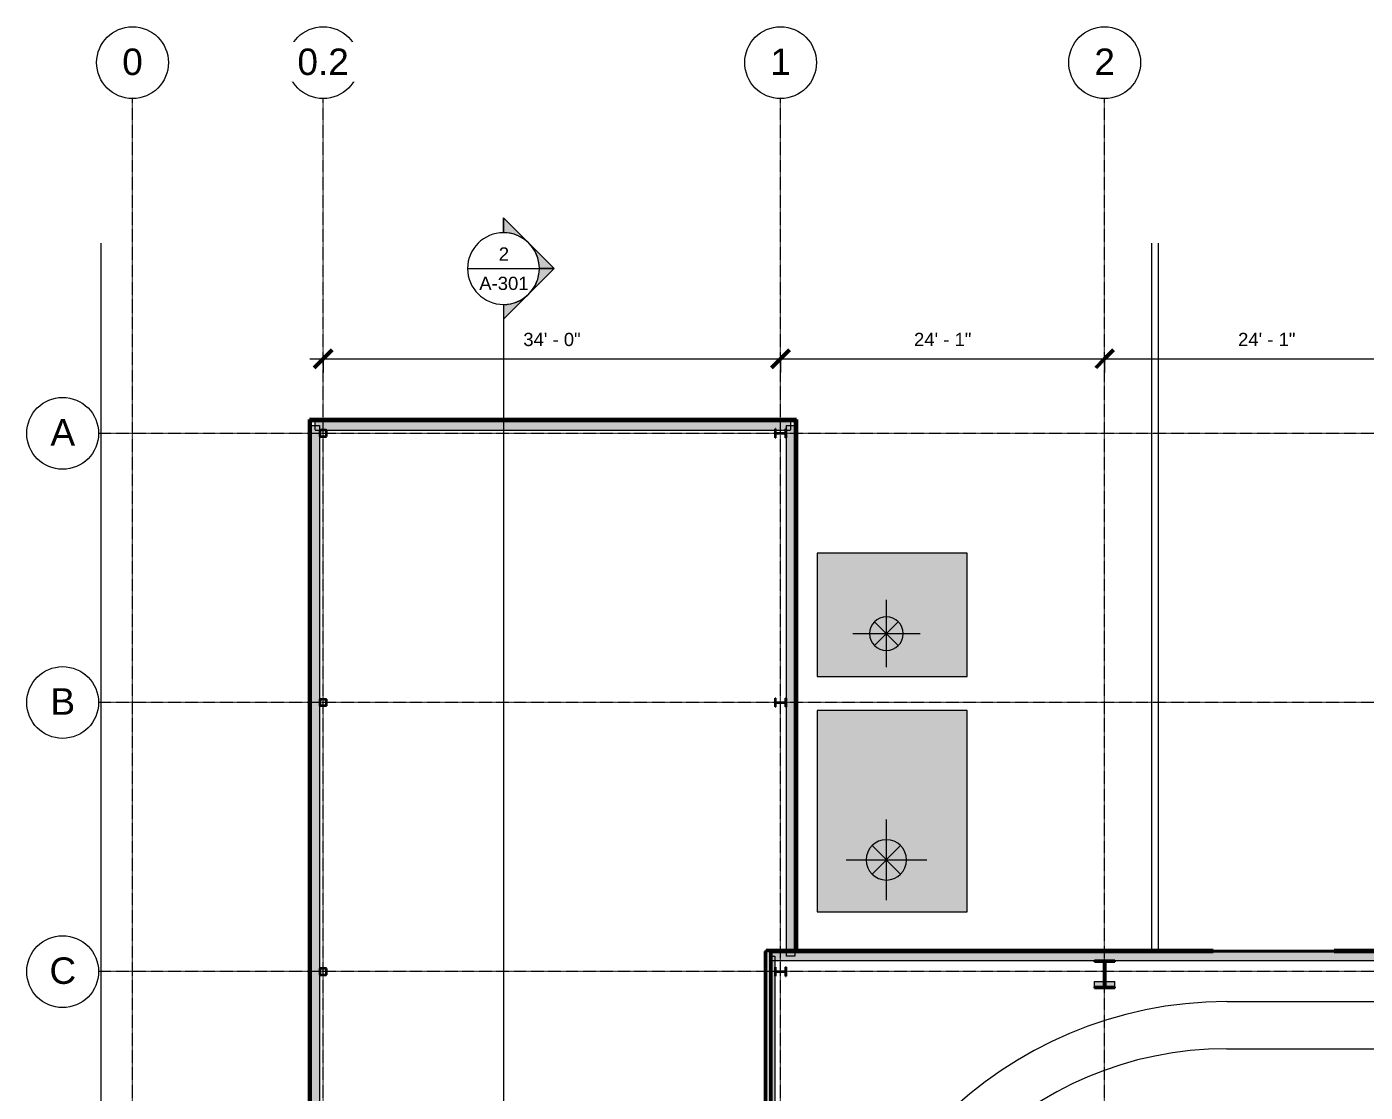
# Model space of a CAD drawing. Header units: inches. Extents: x 22110 to 26500, y -23046 to -20307.
# Drawn here: x 22124 to 23318, y -21258 to -20307 of the extents above; entities that cross this region are included whole.
import ezdxf

# ---------------------------------------------------------------- set-up
doc = ezdxf.new("R2010")
doc.units = ezdxf.units.IN
doc.header["$MEASUREMENT"] = 0
doc.linetypes.add('Grid Line 1_2_', pattern=[0.875, 0.5, -0.125, 0.125, -0.125])
for name, color, linetype, lineweight in [('A-ANNO-DIMS', 211, 'Continuous', 9), ('A-ANNO-DIMS-128', 211, 'Continuous', 9), ('A-DETL', 90, 'Continuous', 9), ('A-DOOR', 31, 'Continuous', 13), ('A-SITE-CURB', 90, 'Continuous', 9), ('A-SITE-ROAD', 130, 'Continuous', 9), ('A-SITE-SWLK', 140, 'Continuous', 9), ('A-WALL', 113, 'Continuous', 13), ('C-BLDG-PADS', 91, 'Continuous', 9), ('C-TOPO', 7, 'Continuous', 9), ('G-ANNO-SYMB', 111, 'Continuous', 9), ('I-WALL', 2, 'Continuous', 13), ('M-EQPM', 50, 'Continuous', 9), ('M-HVAC-DUCT-ANNO', 70, 'Continuous', 9), ('M-HVAC-DUCT-CNTR', 70, 'Continuous', 9), ('S-BEAM', 12, 'Continuous', 9), ('S-COLS', 52, 'Continuous', 9), ('S-GRID', 1, 'Continuous', 9), ('S-GRID-IDEN', 1, 'Continuous', 9)]:
    doc.layers.add(name, color=color, linetype=linetype, lineweight=lineweight)
doc.styles.add('Arial', font='arial.ttf', dxfattribs={"height": 23.60479})
doc.styles.add('Arial_1', font='arial.ttf', dxfattribs={"height": 11.802395})
doc.dimstyles.new('Linear_-_3_32__Arial', dxfattribs={"dimscale": 12, "dimtxt": 12, "dimasz": 1.333333, "dimexe": 1, "dimexo": 0.666667, "dimgap": 0.666667, "dimtad": 1, "dimdec": 3, "dimrnd": 0.125, "dimzin": 1, "dimdsep": 46, "dimlunit": 4, "dimtxsty": 'Arial_1', "dimblk1": 'OBLIQUE', "dimblk2": 'OBLIQUE', "dimsah": 1, "dimcen": 0.09, "dimdle": 1, "dimazin": 0, "dimtfac": 1, "dimtdec": 4, "dimtix": 1, "dimtmove": 0, "dimatfit": 3, "dimfxl": 1, "dimtvp": 1, "dimtfill": 1, "dimfrac": 2, "dimtolj": 1, "dimtzin": 0, "dimarcsym": 2})
pattern_1 = [(45, (0, 0), (-12.671354, 12.671354), []), (45, (0, 19.2), (-12.671354, 12.671354), [])]

# ---------------------------------------------------------------- blocks, each defined once
blk = doc.blocks.new('Mechanical Equipment 3 - Mechanical Equipment 1-405539-First Floor Plan')
at = {"layer": 'M-EQPM'}
h = blk.add_hatch(color=256, dxfattribs=at)
h.paths.add_polyline_path([(26000.5, -22143.2), (26134.2, -22143.2), (26134.2, -22033.2), (26000.5, -22033.2), (26000.5, -22074.2)], flags=0)
h.paths.add_polyline_path([(26062.2, -22120.1), (26059.6, -22119.9), (26057, -22119.2), (26054.7, -22118.1), (26052.5, -22116.6), (26050.7, -22114.7), (26049.2, -22112.6), (26048.1, -22110.2), (26047.4, -22107.7), (26047.2, -22105.1), (26047.4, -22102.5), (26048.1, -22100), (26049.2, -22097.6), (26050.7, -22095.5), (26052.5, -22093.6), (26054.7, -22092.1), (26057, -22091), (26059.6, -22090.3), (26062.2, -22090.1), (26064.8, -22090.3), (26067.3, -22091), (26069.7, -22092.1), (26071.8, -22093.6), (26073.6, -22095.5), (26075.1, -22097.6), (26076.3, -22100), (26076.9, -22102.5), (26077.2, -22105.1), (26076.9, -22107.7), (26076.3, -22110.2), (26075.1, -22112.6), (26073.6, -22114.7), (26071.8, -22116.6), (26069.7, -22118.1), (26067.3, -22119.2), (26064.8, -22119.9)], flags=0)
for p, q in [((26134.2, -22033.2), (26000.5, -22033.2)), ((26000.5, -22033.2), (26000.5, -22143.2)), ((26134.2, -22143.2), (26134.2, -22033.2)), ((26000.5, -22143.2), (26134.2, -22143.2))]:
    blk.add_line(p, q, dxfattribs=at)
blk = doc.blocks.new('Mechanical Equipment 4 - Mechanical Equipment 1-405625-First Floor Plan')
at = {"layer": 'M-EQPM'}
h = blk.add_hatch(color=256, dxfattribs=at)
h.paths.add_polyline_path([(26134.2, -22143.2), (26134.2, -21963.7), (26000.5, -21963.7), (26000.5, -22143.2), (26104.2, -22143.2)], flags=0)
h.paths.add_polyline_path([(26063.6, -22114.8), (26060.7, -22114.8), (26057.7, -22114.3), (26054.9, -22113.3), (26052.3, -22111.9), (26050, -22110.1), (26048, -22107.9), (26046.3, -22105.4), (26045.1, -22102.7), (26044.4, -22099.8), (26044.2, -22096.8), (26044.4, -22093.9), (26045.1, -22091), (26046.3, -22088.3), (26048, -22085.8), (26050, -22083.6), (26052.3, -22081.8), (26054.9, -22080.4), (26057.7, -22079.4), (26060.7, -22078.9), (26063.6, -22078.9), (26066.6, -22079.4), (26069.4, -22080.4), (26072, -22081.8), (26074.3, -22083.6), (26076.4, -22085.8), (26078, -22088.3), (26079.2, -22091), (26079.9, -22093.9), (26080.2, -22096.8), (26079.9, -22099.8), (26079.2, -22102.7), (26078, -22105.4), (26076.4, -22107.9), (26074.3, -22110.1), (26072, -22111.9), (26069.4, -22113.3), (26066.6, -22114.3)], flags=0)
for p, q in [((26134.2, -21963.7), (26000.5, -21963.7)), ((26000.5, -21963.7), (26000.5, -22143.2)), ((26134.2, -22143.2), (26134.2, -21963.7)), ((26000.5, -22143.2), (26134.2, -22143.2))]:
    blk.add_line(p, q, dxfattribs=at)
blk = doc.blocks.new('Girt_C - 8_D-560235-First Floor Plan')
at = {"layer": 'S-BEAM'}
for points in [[(22377.4, -22765.1), (22377.6, -22765.1), (22377.6, -20663.1), (22377.4, -20663.1), (22377.4, -22721.2)], [(22384.1, -22765.1), (22385.2, -22765.1), (22385.2, -20663.1), (22377.6, -20663.1), (22377.6, -22765.1)], [(22385.2, -22761.2), (22385.4, -22761.1), (22385.3, -20667), (22385.2, -20666.9), (22385.2, -22721.2)]]:
    blk.add_hatch(color=256, dxfattribs=at).paths.add_polyline_path(points, flags=0)
for p, q in [((22377.4, -20663.1), (22377.4, -22765.1)), ((22377.4, -20663.1), (22377.6, -20663.1)), ((22377.6, -20663.1), (22385.2, -20663.1)), ((22385.4, -20667.5), (22385.4, -20663.1)), ((22385.4, -20907.5), (22385.4, -20672.6)), ((22385.4, -21147.5), (22385.4, -20912.6)), ((22385.4, -21387.5), (22385.4, -21152.6))]:
    blk.add_line(p, q, dxfattribs=at)
blk = doc.blocks.new('Girt_C - 8_D-560231-First Floor Plan')
at = {"layer": 'S-BEAM'}
for points in [[(22384.1, -20659.2), (22805.3, -20659.2), (22805.3, -20659.1), (22381.4, -20659.1), (22381.4, -20659.2)], [(22384.1, -20666.9), (22791.5, -20666.9), (22791.5, -20666.1), (22792, -20666.1), (22792, -20666.9), (22800.8, -20666.9), (22800.8, -20666.1), (22801.3, -20666.1), (22801.3, -20666.9), (22805.3, -20666.9), (22805.3, -20659.2), (22381.4, -20659.2), (22381.4, -20666.9)]]:
    blk.add_hatch(color=256, dxfattribs=at).paths.add_polyline_path(points, flags=0)
h = blk.add_hatch(color=256, dxfattribs=at)
h.paths.add_polyline_path([(22385.7, -20667.1), (22791.5, -20667), (22791.5, -20666.9), (22385.2, -20666.9), (22385.4, -20667.1), (22385.5, -20667.1)], flags=0)
h.paths.add_polyline_path([(22792, -20667.1), (22800.8, -20667), (22800.8, -20666.9), (22792, -20666.9), (22792, -20667)], flags=0)
h.paths.add_polyline_path([(22801.3, -20667.1), (22801.4, -20666.9), (22801.3, -20666.9), (22801.3, -20667)], flags=0)
for p, q in [((22805.3, -20659.1), (22381.4, -20659.1)), ((22381.4, -20659.2), (22381.4, -20659.1)), ((22381.4, -20666.9), (22381.4, -20659.2)), ((22805.3, -20659.1), (22805.3, -20659.2)), ((22805.3, -20659.2), (22805.3, -20666.9)), ((22381.4, -20667.1), (22385.9, -20667.1)), ((22390.9, -20667.1), (22791.5, -20667.1)), ((22792, -20667.1), (22800.8, -20667.1)), ((22801.3, -20667.1), (22805.3, -20667.1))]:
    blk.add_line(p, q, dxfattribs=at)
blk = doc.blocks.new('Girt_C - 8_D-560230-First Floor Plan')
at = {"layer": 'S-BEAM'}
h = blk.add_hatch(color=256, dxfattribs=at)
h.paths.add_polyline_path([(22809.1, -21136.1), (22809.1, -21132.7), (22801.4, -21132.7), (22801.4, -21136.1)], flags=0)
h.paths.add_polyline_path([(22801.4, -21131.3), (22809.1, -21131.3), (22809.1, -20663.1), (22801.4, -20663.1), (22801.4, -21055.7)], flags=0)
for points in [[(22809.1, -21131.3), (22809.3, -21131.3), (22809.2, -20663.1), (22809.1, -20663.1), (22809.1, -21055.7)], [(22801.4, -21131.3), (22801.4, -21131.3), (22801.4, -20666.9), (22801.3, -20667.1), (22801.3, -21131.3)], [(22801.3, -21132.1), (22801.4, -21132.1), (22801.4, -21131.3), (22801.3, -21131.3), (22801.3, -21132.1)], [(22809.1, -21132.1), (22809.1, -21131.3), (22801.4, -21131.3), (22801.4, -21132.1)], [(22809.3, -21132.1), (22809.2, -21131.3), (22809.1, -21131.3), (22809.1, -21132.1), (22809.3, -21132.1)]]:
    blk.add_hatch(color=256, dxfattribs=at).paths.add_polyline_path(points, flags=0)
for p, q in [((22801.3, -20663.1), (22801.3, -20666.1)), ((22801.4, -20663.1), (22809.1, -20663.1)), ((22809.1, -20663.1), (22809.3, -20663.1)), ((22809.3, -21131.3), (22809.3, -20663.1)), ((22801.3, -20674), (22801.3, -20906.1)), ((22801.3, -20914), (22801.3, -21131.3)), ((22801.3, -21131.3), (22801.3, -21131.6)), ((22801.3, -21131.6), (22801.3, -21132.1)), ((22801.3, -21132.7), (22801.3, -21136.1)), ((22809.1, -21136.1), (22801.4, -21136.1)), ((22809.3, -21132.1), (22809.3, -21131.3)), ((22809.3, -21136.1), (22809.3, -21132.7))]:
    blk.add_line(p, q, dxfattribs=at)
blk = doc.blocks.new('Girt_Z - 8_D-559301-First Floor Plan')
at = {"layer": 'S-BEAM'}
for points in [[(22809.8, -21132.6), (25965.9, -21132.6), (25965.9, -21132.1), (22787.8, -21132.1), (22787.8, -21132.6), (22795.6, -21132.6)], [(22795.6, -21132.7), (25965.9, -21132.7), (25965.9, -21132.6), (22787.8, -21132.6), (22787.8, -21132.7)], [(22787.8, -21139.9), (25965.9, -21139.9), (25965.9, -21132.7), (22787.8, -21132.7), (22787.8, -21135)], [(22795.6, -21140.1), (23182.1, -21140), (23182.1, -21140), (23290.1, -21140), (23290.1, -21140.1), (25965.9, -21140), (25965.9, -21139.9), (22791.3, -21139.9), (22791.6, -21140.1)]]:
    blk.add_hatch(color=256, dxfattribs=at).paths.add_polyline_path(points, flags=0)
for p, q in [((23182.1, -21132.1), (22787.8, -21132.1)), ((25965.9, -21132.6), (22787.8, -21132.6)), ((25965.9, -21132.7), (22787.8, -21132.7)), ((22787.8, -21140.1), (23076.4, -21140.1)), ((23094.4, -21140.1), (23365.4, -21140.1)), ((23290.1, -21132.1), (23182.1, -21132.1)), ((25965.9, -21132.1), (23290.1, -21132.1))]:
    blk.add_line(p, q, dxfattribs=at)
blk = doc.blocks.new('overhead door - one-506549-First Floor Plan')
at = {"layer": 'A-DOOR'}
blk.add_hatch(color=256, dxfattribs=at).paths.add_polyline_path([(-54, 8.7), (-54, 8.3), (54, 8.3), (54, 8.7), (29, 8.7)], flags=0)
for p, q in [((-54, 8.3), (-54, 8.7)), ((-54, 8.7), (54, 8.7)), ((54, 8.7), (54, 8.3))]:
    blk.add_line(p, q, dxfattribs=at)
blk = doc.blocks.new('Girt_Z - 8_D-559297-First Floor Plan')
at = {"layer": 'S-BEAM'}
for points in [[(22787.8, -22363.8), (22791.3, -22363.8), (22791.3, -21136.1), (22787.8, -21136.1), (22787.8, -22265.9), (22784.2, -22265.9), (22784.2, -22337.9), (22787.8, -22337.9)], [(22791.4, -22363.8), (22791.5, -22363.8), (22791.5, -21140), (22791.3, -21139.9), (22791.3, -22363.8)]]:
    blk.add_hatch(color=256, dxfattribs=at).paths.add_polyline_path(points, flags=0)
for p, q in [((22787.8, -21136.1), (22791.3, -21136.1)), ((22791.5, -21146.1), (22791.5, -21136.1)), ((22791.5, -21386.1), (22791.5, -21154))]:
    blk.add_line(p, q, dxfattribs=at)
blk = doc.blocks.new('Grid - Grid Head - Circle-14747-First Floor Plan')
at = {"layer": 'S-GRID-IDEN'}
blk.add_circle((0, 0), 0.25, dxfattribs=at)
blk = doc.blocks.new('Section - Section Head - Filled-1526-First Floor Plan')
at = {"layer": 'G-ANNO-SYMB'}
h = blk.add_hatch(color=256, dxfattribs=at)
edge = h.paths.add_edge_path(flags=0)
edge.add_line((-0.4268, 0.1768), (-0.25, 0.3536))
edge.add_line((-0.25, 0.3536), (-0.25, 0.25))
edge.add_arc((-0.25, 0), 0.25, 90, 135)
h = blk.add_hatch(color=256, dxfattribs=at)
edge = h.paths.add_edge_path(flags=0)
edge.add_arc((-0.25, 0), 0.25, 45, 90)
edge.add_line((-0.25, 0.25), (-0.25, 0.3536))
edge.add_line((-0.25, 0.3536), (-0.0732, 0.1768))
h = blk.add_hatch(color=256, dxfattribs=at)
edge = h.paths.add_edge_path(flags=0)
edge.add_arc((-0.25, 0), 0.2503, 137.9216, 180)
edge.add_line((-0.5003, 0), (-0.6036, 0))
edge.add_line((-0.6036, 0), (-0.4358, 0.1678))
h = blk.add_hatch(color=256, dxfattribs=at)
edge = h.paths.add_edge_path(flags=0)
edge.add_line((-0.0642, 0.1678), (0.1036, 0))
edge.add_line((0.1036, 0), (0.0003, 0))
edge.add_arc((-0.25, 0), 0.2503, 0, 42.0784)
for p, q in [((-0.25, 0.3536), (-0.6036, 0)), ((-0.25, 0.3536), (-0.4268, 0.1768)), ((-0.25, 0.3536), (0.1036, 0)), ((-0.25, 0.25), (-0.25, 0.3536)), ((-0.0732, 0.1768), (-0.25, 0.3536)), ((-0.25, 0.3536), (-0.25, 0.25)), ((-0.4358, 0.1678), (-0.6036, 0)), ((0.1036, 0), (-0.0642, 0.1678)), ((-0.6036, 0), (-0.5003, 0)), ((0.0003, 0), (0.1036, 0)), ((-0.5, 0), (-0.6036, 0)), ((0, 0), (0.1036, 0))]:
    blk.add_line(p, q, dxfattribs=at)
for radius, start, end in [(0.25, 360, 180), (0.25, 90, 135), (0.25, 45, 90), (0.2503, 137.9216, 180), (0.2503, 0, 42.0784), (0.25, 180, 360)]:
    blk.add_arc((-0.25, 0), radius, start, end, dxfattribs=at)
blk = doc.blocks.new('DIMBLOCK1-First Floor Plan')
at = {"layer": 'A-ANNO-DIMS-128'}
for p, q in [((22376.4, -20603.7), (22796.4, -20603.7)), ((22388.4, -20600.4), (22388.4, -20615.7)), ((22388.4, -20603.7), (22388.4, -20600.4)), ((22796.4, -20600.4), (22796.4, -20615.7)), ((22796.4, -20603.7), (22796.4, -20600.4))]:
    blk.add_line(p, q, dxfattribs=at)
at = {"layer": 'A-ANNO-DIMS-128', "lineweight": 50}
for p, q in [((22388.4, -20603.7), (22380.4, -20611.7)), ((22388.4, -20603.7), (22396.4, -20595.7)), ((22796.4, -20603.7), (22788.4, -20611.7)), ((22796.4, -20603.7), (22804.4, -20595.7))]:
    blk.add_line(p, q, dxfattribs=at)
at = {"layer": 'A-ANNO-DIMS-128', "color": 0, "insert": (22566.9, -20580.4), "char_height": 11.8, "width": 61.145, "attachment_point": 1, "line_spacing_factor": 0.938532, "style": 'Arial_1', "bg_fill": 3, "box_fill_scale": 1.25, "bg_fill_color": 0, "bg_fill_transparency": 0}
blk.add_mtext('34\' - 0"', dxfattribs=at)
blk = doc.blocks.new('_Oblique')
at = {"color": 0, "linetype": 'ByBlock', "lineweight": -2}
blk.add_line((-0.5, -0.5), (0.5, 0.5), dxfattribs=at)
blk = doc.blocks.new('DIMBLOCK2-First Floor Plan')
at = {"layer": 'A-ANNO-DIMS-128', "lineweight": 50}
for p, q in [((22796.4, -20603.7), (22788.4, -20611.7)), ((22796.4, -20603.7), (22804.4, -20595.7)), ((23085.4, -20603.7), (23077.4, -20611.7)), ((23085.4, -20603.7), (23093.4, -20595.7))]:
    blk.add_line(p, q, dxfattribs=at)
at = {"layer": 'A-ANNO-DIMS-128'}
for p, q in [((22796.4, -20600.4), (22796.4, -20615.7)), ((22796.4, -20603.7), (22796.4, -20600.4)), ((22796.4, -20603.7), (23085.4, -20603.7)), ((23085.4, -20600.4), (23085.4, -20615.7)), ((23085.4, -20603.7), (23085.4, -20600.4))]:
    blk.add_line(p, q, dxfattribs=at)
at = {"layer": 'A-ANNO-DIMS-128', "color": 0, "insert": (22915.4, -20580.4), "char_height": 11.8, "width": 61.145, "attachment_point": 1, "line_spacing_factor": 0.938532, "style": 'Arial_1', "bg_fill": 3, "box_fill_scale": 1.25, "bg_fill_color": 0, "bg_fill_transparency": 0}
blk.add_mtext('24\' - 1"', dxfattribs=at)
blk = doc.blocks.new('DIMBLOCK3-First Floor Plan')
at = {"layer": 'A-ANNO-DIMS-128', "lineweight": 50}
for p, q in [((23085.4, -20603.7), (23077.4, -20611.7)), ((23085.4, -20603.7), (23093.4, -20595.7)), ((23374.4, -20603.7), (23366.4, -20611.7)), ((23374.4, -20603.7), (23382.4, -20595.7))]:
    blk.add_line(p, q, dxfattribs=at)
at = {"layer": 'A-ANNO-DIMS-128'}
for p, q in [((23085.4, -20600.4), (23085.4, -20615.7)), ((23085.4, -20603.7), (23085.4, -20600.4)), ((23085.4, -20603.7), (23374.4, -20603.7)), ((23374.4, -20600.4), (23374.4, -20615.7)), ((23374.4, -20603.7), (23374.4, -20600.4))]:
    blk.add_line(p, q, dxfattribs=at)
at = {"layer": 'A-ANNO-DIMS-128', "color": 0, "insert": (23204.4, -20580.4), "char_height": 11.8, "width": 61.145, "attachment_point": 1, "line_spacing_factor": 0.938532, "style": 'Arial_1', "bg_fill": 3, "box_fill_scale": 1.25, "bg_fill_color": 0, "bg_fill_transparency": 0}
blk.add_mtext('24\' - 1"', dxfattribs=at)

msp = doc.modelspace()

# ---------------------------------------------------------------- hatches: boundary and pattern name
at = {"layer": 'A-WALL', "transparency": 33554611}
for points in [[(22376.1028, -22343.0654), (22376.8902, -22343.0654), (22376.8902, -20657.7654), (22376.1028, -20657.7654), (22376.1028, -22086.684)], [(22376.8902, -20658.5528), (22810.5429, -20658.5528), (22810.5429, -20657.7654), (22376.8902, -20657.7654)], [(22810.5429, -21131.2654), (22810.5429, -20658.5528), (22809.7555, -20658.5528), (22809.7555, -21131.2654)]]:
    msp.add_hatch(color=256, dxfattribs=at).paths.add_polyline_path(points, flags=0)
h = msp.add_hatch(color=256, dxfattribs=at)
h.paths.add_polyline_path([(25992.3902, -21132.0528), (25993.1776, -21132.0528), (25993.1776, -21131.2654), (23290.1492, -21131.2654), (23290.1492, -21132.0528), (25402.0712, -21132.0528)], flags=0)
h.paths.add_polyline_path([(23182.1492, -21132.0528), (23182.1492, -21131.2654), (22783.525, -21131.2654), (22783.525, -21132.0528), (22932.8132, -21132.0528)], flags=0)
at = {"layer": 'I-WALL'}
h = msp.add_hatch(color=256, dxfattribs=at)
h.paths.add_polyline_path([(22782.775, -22368.8028), (22787.775, -22368.8028), (22787.775, -22337.9465), (22782.775, -22337.9465)], flags=0)
h.paths.add_polyline_path([(22787.775, -22265.9465), (22787.775, -21132.0528), (22782.775, -21132.0528), (22782.775, -22265.9465)], flags=0)
at = {"layer": 'M-HVAC-DUCT-ANNO'}
for points in [[(22890.7385, -20863.6418), (22893.3432, -20863.4139), (22895.8688, -20862.7372), (22898.2385, -20861.6322), (22900.3803, -20860.1325), (22902.2291, -20858.2836), (22903.7288, -20856.1418), (22904.8339, -20853.7721), (22905.5106, -20851.2465), (22905.7385, -20848.6418), (22905.5106, -20846.0371), (22904.8339, -20843.5115), (22903.7288, -20841.1418), (22902.2291, -20839), (22900.3803, -20837.1512), (22898.2385, -20835.6514), (22895.8688, -20834.5464), (22893.3432, -20833.8697), (22890.7385, -20833.6418), (22888.1337, -20833.8697), (22885.6082, -20834.5464), (22883.2385, -20835.6514), (22881.0967, -20837.1512), (22879.2478, -20839), (22877.7481, -20841.1418), (22876.6431, -20843.5115), (22875.9664, -20846.0371), (22875.7385, -20848.6418), (22875.9664, -20851.2465), (22876.6431, -20853.7721), (22877.7481, -20856.1418), (22879.2478, -20858.2836), (22881.0967, -20860.1325), (22883.2385, -20861.6322), (22885.6082, -20862.7372), (22888.1337, -20863.4139)], [(22892.2249, -21068.3189), (22895.1572, -21067.8296), (22897.969, -21066.8643), (22900.5835, -21065.4494), (22902.9295, -21063.6234), (22904.943, -21061.4362), (22906.569, -21058.9474), (22907.7632, -21056.225), (22908.493, -21053.3431), (22908.7385, -21050.3804), (22908.493, -21047.4177), (22907.7632, -21044.5358), (22906.569, -21041.8133), (22904.943, -21039.3245), (22902.9295, -21037.1373), (22900.5835, -21035.3114), (22897.969, -21033.8965), (22895.1572, -21032.9312), (22892.2249, -21032.4419), (22889.252, -21032.4419), (22886.3197, -21032.9312), (22883.5079, -21033.8965), (22880.8934, -21035.3114), (22878.5474, -21037.1373), (22876.5339, -21039.3245), (22874.9079, -21041.8133), (22873.7138, -21044.5358), (22872.984, -21047.4177), (22872.7385, -21050.3804), (22872.984, -21053.3431), (22873.7138, -21056.225), (22874.9079, -21058.9474), (22876.5339, -21061.4362), (22878.5474, -21063.6234), (22880.8934, -21065.4494), (22883.5079, -21066.8643), (22886.3197, -21067.8296), (22889.252, -21068.3189)]]:
    msp.add_hatch(color=256, dxfattribs=at).paths.add_polyline_path(points, flags=0)
at = {"layer": 'S-COLS'}
h = msp.add_hatch(dxfattribs=at)
h.set_pattern_fill('FP_1', color=256, style=0, pattern_type=2)
h.set_pattern_definition(pattern_1)
h.paths.add_polyline_path([(22385.8562, -20673.0528), (22390.9242, -20673.0528), (22391.2537, -20672.9163), (22391.3902, -20672.5868), (22391.3902, -20667.5188), (22391.2537, -20667.1893), (22390.9242, -20667.0528), (22385.8562, -20667.0528), (22385.5267, -20667.1893), (22385.3902, -20667.5188), (22385.3902, -20672.5868), (22385.5267, -20672.9163)], flags=0)
h.paths.add_polyline_path([(22385.8562, -20672.8198), (22385.6915, -20672.7516), (22385.6232, -20672.5868), (22385.6232, -20667.5188), (22385.6915, -20667.3541), (22385.8562, -20667.2858), (22390.9242, -20667.2858), (22391.089, -20667.3541), (22391.1572, -20667.5188), (22391.1572, -20672.5868), (22391.089, -20672.7516), (22390.9242, -20672.8198)], flags=0)
h = msp.add_hatch(dxfattribs=at)
h.set_pattern_fill('FP_1', color=256, style=0, pattern_type=2)
h.set_pattern_definition(pattern_1)
h.paths.add_polyline_path([(22801.2555, -20674.0333), (22801.2555, -20666.0723), (22800.8219, -20666.0723), (22800.8219, -20669.2169), (22800.6194, -20669.7058), (22800.1305, -20669.9083), (22792.65, -20669.9083), (22792.1611, -20669.7058), (22791.9586, -20669.2169), (22791.9586, -20666.0723), (22791.525, -20666.0723), (22791.525, -20674.0333), (22791.9586, -20674.0333), (22791.9586, -20670.8887), (22792.1611, -20670.3998), (22792.65, -20670.1973), (22800.1305, -20670.1973), (22800.6194, -20670.3998), (22800.8219, -20670.8887), (22800.8219, -20674.0333)], flags=0)
h = msp.add_hatch(dxfattribs=at)
h.set_pattern_fill('FP_1', color=256, style=0, pattern_type=2)
h.set_pattern_definition(pattern_1)
h.paths.add_polyline_path([(23094.3902, -21141.3028), (23094.3902, -21140.0528), (23076.3902, -21140.0528), (23076.3902, -21141.3028)], flags=0)
h = msp.add_hatch(dxfattribs=at)
h.set_pattern_fill('FP_1', color=256, style=0, pattern_type=2)
h.set_pattern_definition(pattern_1)
h.paths.add_polyline_path([(22390.9242, -21153.0528), (22391.2537, -21152.9163), (22391.3902, -21152.5868), (22391.3902, -21147.5188), (22391.2537, -21147.1893), (22390.9242, -21147.0528), (22385.8562, -21147.0528), (22385.5267, -21147.1893), (22385.3902, -21147.5188), (22385.3902, -21152.5868), (22385.5267, -21152.9163), (22385.8562, -21153.0528)], flags=0)
h.paths.add_polyline_path([(22385.8562, -21152.8198), (22385.6915, -21152.7516), (22385.6232, -21152.5868), (22385.6232, -21147.5188), (22385.6915, -21147.3541), (22385.8562, -21147.2858), (22390.9242, -21147.2858), (22391.089, -21147.3541), (22391.1572, -21147.5188), (22391.1572, -21152.5868), (22391.089, -21152.7516), (22390.9242, -21152.8198)], flags=0)
h = msp.add_hatch(dxfattribs=at)
h.set_pattern_fill('FP_1', color=256, style=0, pattern_type=2)
h.set_pattern_definition(pattern_1)
h.paths.add_polyline_path([(22800.8219, -21154.0333), (22801.2555, -21154.0333), (22801.2555, -21146.0723), (22800.8219, -21146.0723), (22800.8219, -21149.2169), (22800.6194, -21149.7058), (22800.1305, -21149.9083), (22792.65, -21149.9083), (22792.1611, -21149.7058), (22791.9586, -21149.2169), (22791.9586, -21146.0723), (22791.525, -21146.0723), (22791.525, -21154.0333), (22791.9586, -21154.0333), (22791.9586, -21150.8887), (22792.1611, -21150.3998), (22792.65, -21150.1973), (22800.1305, -21150.1973), (22800.6194, -21150.3998), (22800.8219, -21150.8887)], flags=0)
h = msp.add_hatch(dxfattribs=at)
h.set_pattern_fill('FP_1', color=256, style=0, pattern_type=2)
h.set_pattern_definition(pattern_1)
h.paths.add_polyline_path([(23086.0152, -21163.6148), (23086.0152, -21141.3028), (23084.7652, -21141.3028), (23084.7652, -21163.6148)], flags=0)
h = msp.add_hatch(color=256, dxfattribs=at)
h.paths.add_polyline_path([(23076.3902, -21163.6148), (23084.7652, -21163.6148), (23084.7652, -21158.8), (23076.3902, -21158.8)], flags=0)
h.paths.add_polyline_path([(23094.3902, -21163.6148), (23094.3902, -21158.8), (23086.0152, -21158.8), (23086.0152, -21163.6148)], flags=0)
h = msp.add_hatch(dxfattribs=at)
h.set_pattern_fill('FP_1', color=256, style=0, pattern_type=2)
h.set_pattern_definition(pattern_1)
h.paths.add_polyline_path([(23094.3902, -21164.8676), (23094.3902, -21163.6148), (23076.3902, -21163.6148), (23076.3902, -21164.8676)], flags=0)

# ---------------------------------------------------------------- linework, layer by layer
at = {"layer": 'A-DETL'}
for p, q in [((23194.2628, -21176.8028), (24243.3902, -21176.8028)), ((23194.2628, -21218.8028), (24243.3902, -21218.8028))]:
    msp.add_line(p, q, dxfattribs=at)
for radius in [360, 318]:
    msp.add_arc((23194.2628, -21536.8028), radius, 90, 180, dxfattribs=at)
at = {"layer": 'A-SITE-CURB'}
msp.add_line((23127.4074, -21131.2654), (23127.4074, -20500.484), dxfattribs=at)
at = {"layer": 'A-SITE-ROAD'}
msp.add_line((23133.4074, -21131.2654), (23133.4074, -20500.484), dxfattribs=at)
at = {"layer": 'A-SITE-SWLK'}
msp.add_line((22190.3902, -22360.0528), (22190.3902, -20500.484), dxfattribs=at)
at = {"layer": 'A-WALL', "lineweight": 50}
for p, q in [((22376.1028, -20657.7654), (22376.1028, -22379.9465)), ((22810.5429, -20657.7654), (22376.1028, -20657.7654)), ((22376.8902, -22379.9465), (22376.8902, -20658.5528)), ((22376.8902, -20658.5528), (22809.7555, -20658.5528)), ((22809.7555, -20658.5528), (22809.7555, -21131.2654)), ((22810.5429, -21131.2654), (22810.5429, -20657.7654)), ((22809.7555, -21131.2654), (22783.525, -21131.2654)), ((22783.525, -21131.2654), (22783.525, -21132.0528)), ((22787.775, -21132.0528), (23182.1492, -21132.0528)), ((23182.1492, -21131.2654), (22810.5429, -21131.2654)), ((23182.1492, -21132.0528), (23182.1492, -21131.2654)), ((25993.1776, -21131.2654), (23290.1492, -21131.2654)), ((23290.1492, -21131.2654), (23290.1492, -21132.0528)), ((23290.1492, -21132.0528), (25992.3902, -21132.0528))]:
    msp.add_line(p, q, dxfattribs=at)
at = {"layer": 'A-WALL'}
msp.add_line((22787.775, -21132.0528), (22783.525, -21132.0528), dxfattribs=at)
at = {"layer": 'C-BLDG-PADS'}
for p, q in [((22810.5429, -20657.7654), (22376.1028, -20657.7654)), ((22376.1028, -20657.7654), (22376.1028, -22770.3402)), ((22810.5429, -21131.2654), (22810.5429, -20657.7654)), ((23290.1492, -21131.2654), (22810.5429, -21131.2654))]:
    msp.add_line(p, q, dxfattribs=at)
at = {"layer": 'C-TOPO'}
for p, q in [((22376.1035, -20657.7656), (22810.5425, -20657.7656)), ((22376.1035, -22379.9465), (22376.1035, -20657.7656)), ((22810.5425, -20657.7656), (22810.5425, -21131.2654)), ((22810.5429, -21131.2661), (23182.1492, -21131.2661)), ((23182.1492, -21131.2661), (23290.1492, -21131.2661)), ((23290.1492, -21131.2661), (25993.1776, -21131.2661))]:
    msp.add_line(p, q, dxfattribs=at)
at = {"layer": 'G-ANNO-SYMB'}
for p, q in [((22517.2123, -20523.1008), (22581.2123, -20523.1008)), ((22549.2123, -20555.1008), (22549.2123, -23033.8711))]:
    msp.add_line(p, q, dxfattribs=at)
at = {"layer": 'I-WALL', "lineweight": 50}
for p, q in [((22783.525, -21132.0528), (22782.775, -21132.0528)), ((22782.775, -21132.0528), (22782.775, -22265.9465)), ((22787.775, -22265.9465), (22787.775, -21132.0528))]:
    msp.add_line(p, q, dxfattribs=at)
at = {"layer": 'M-HVAC-DUCT-ANNO'}
for p, q in [((22880.1319, -20838.0352), (22901.3451, -20859.2484)), ((22901.3451, -20838.0352), (22880.1319, -20859.2484)), ((22878.0105, -21037.6525), (22903.4664, -21063.1083)), ((22903.4664, -21037.6525), (22878.0105, -21063.1083))]:
    msp.add_line(p, q, dxfattribs=at)
for centre, radius, start, end in [((22890.7385, -20848.6418), 15, 0, 180), ((22890.7385, -20848.6418), 15, 180, 0), ((22890.7385, -21050.3804), 18, 0, 180), ((22890.7385, -21050.3804), 18, 180, 0)]:
    msp.add_arc(centre, radius, start, end, dxfattribs=at)
at = {"layer": 'M-HVAC-DUCT-CNTR'}
for p, q in [((22890.7385, -20878.6418), (22890.7385, -20818.6418)), ((22860.7385, -20848.6418), (22920.7385, -20848.6418)), ((22890.7385, -21086.3804), (22890.7385, -21014.3804)), ((22854.7385, -21050.3804), (22926.7385, -21050.3804))]:
    msp.add_line(p, q, dxfattribs=at)
at = {"layer": 'S-COLS', "lineweight": 30}
for p, q in [((22385.3902, -20667.5188), (22385.3902, -20672.5868)), ((22385.6232, -20672.5868), (22385.6232, -20667.5188)), ((22390.9242, -20667.0528), (22385.8562, -20667.0528)), ((22385.8562, -20667.2858), (22390.9242, -20667.2858)), ((22390.9242, -20672.8198), (22385.8562, -20672.8198)), ((22385.8562, -20673.0528), (22390.9242, -20673.0528)), ((22391.1572, -20667.5188), (22391.1572, -20672.5868)), ((22391.3902, -20672.5868), (22391.3902, -20667.5188)), ((22791.9586, -20666.0723), (22791.525, -20666.0723)), ((22791.525, -20666.0723), (22791.525, -20674.0333)), ((22791.525, -20674.0333), (22791.9586, -20674.0333)), ((22791.9586, -20669.2169), (22791.9586, -20666.0723)), ((22791.9586, -20674.0333), (22791.9586, -20670.8887)), ((22800.1305, -20669.9083), (22792.65, -20669.9083)), ((22792.65, -20670.1973), (22800.1305, -20670.1973)), ((22801.2555, -20666.0723), (22800.8219, -20666.0723)), ((22800.8219, -20666.0723), (22800.8219, -20669.2169)), ((22800.8219, -20670.8887), (22800.8219, -20674.0333)), ((22800.8219, -20674.0333), (22801.2555, -20674.0333)), ((22801.2555, -20674.0333), (22801.2555, -20666.0723)), ((22385.3902, -20907.5188), (22385.3902, -20912.5868)), ((22385.6232, -20912.5868), (22385.6232, -20907.5188)), ((22390.9242, -20907.0528), (22385.8562, -20907.0528)), ((22385.8562, -20907.2858), (22390.9242, -20907.2858)), ((22390.9242, -20912.8198), (22385.8562, -20912.8198)), ((22385.8562, -20913.0528), (22390.9242, -20913.0528)), ((22391.1572, -20907.5188), (22391.1572, -20912.5868)), ((22391.3902, -20912.5868), (22391.3902, -20907.5188)), ((22791.9586, -20906.0723), (22791.525, -20906.0723)), ((22791.525, -20906.0723), (22791.525, -20914.0333)), ((22791.525, -20914.0333), (22791.9586, -20914.0333)), ((22791.9586, -20909.2169), (22791.9586, -20906.0723)), ((22791.9586, -20914.0333), (22791.9586, -20910.8887)), ((22800.1305, -20909.9083), (22792.65, -20909.9083)), ((22792.65, -20910.1973), (22800.1305, -20910.1973)), ((22801.2555, -20906.0723), (22800.8219, -20906.0723)), ((22800.8219, -20906.0723), (22800.8219, -20909.2169)), ((22800.8219, -20910.8887), (22800.8219, -20914.0333)), ((22800.8219, -20914.0333), (22801.2555, -20914.0333)), ((22801.2555, -20914.0333), (22801.2555, -20906.0723)), ((23076.3902, -21140.0528), (23076.3902, -21141.3028)), ((23094.3902, -21140.0528), (23076.3902, -21140.0528)), ((23094.3902, -21141.3028), (23094.3902, -21140.0528)), ((22385.3902, -21147.5188), (22385.3902, -21152.5868)), ((22385.6232, -21152.5868), (22385.6232, -21147.5188)), ((22390.9242, -21147.0528), (22385.8562, -21147.0528)), ((22385.8562, -21147.2858), (22390.9242, -21147.2858)), ((22390.9242, -21152.8198), (22385.8562, -21152.8198)), ((22391.1572, -21147.5188), (22391.1572, -21152.5868)), ((22391.3902, -21152.5868), (22391.3902, -21147.5188)), ((22791.9586, -21146.0723), (22791.525, -21146.0723)), ((22791.525, -21146.0723), (22791.525, -21154.0333)), ((22791.9586, -21149.2169), (22791.9586, -21146.0723)), ((22791.9586, -21154.0333), (22791.9586, -21150.8887)), ((22800.1305, -21149.9083), (22792.65, -21149.9083)), ((22792.65, -21150.1973), (22800.1305, -21150.1973)), ((22801.2555, -21146.0723), (22800.8219, -21146.0723)), ((22800.8219, -21146.0723), (22800.8219, -21149.2169)), ((22800.8219, -21150.8887), (22800.8219, -21154.0333)), ((22801.2555, -21154.0333), (22801.2555, -21146.0723)), ((23076.3902, -21141.3028), (23094.3902, -21141.3028)), ((23084.7652, -21141.3028), (23084.7652, -21163.6148)), ((23086.0152, -21141.3028), (23084.7652, -21141.3028)), ((23086.0152, -21163.6148), (23086.0152, -21141.3028)), ((22385.8562, -21153.0528), (22390.9242, -21153.0528)), ((22791.525, -21154.0333), (22791.9586, -21154.0333)), ((22800.8219, -21154.0333), (22801.2555, -21154.0333)), ((23076.3902, -21163.6148), (23076.3902, -21164.8676)), ((23094.3902, -21163.6148), (23076.3902, -21163.6148)), ((23076.3902, -21164.8676), (23094.3902, -21164.8676)), ((23084.7652, -21163.6148), (23086.0152, -21163.6148)), ((23094.3902, -21164.8676), (23094.3902, -21163.6148))]:
    msp.add_line(p, q, dxfattribs=at)
at = {"layer": 'S-COLS'}
for p, q in [((23076.3902, -21163.6148), (23076.3902, -21158.8)), ((23076.3902, -21158.8), (23084.7652, -21158.8)), ((23086.0152, -21158.8), (23094.3902, -21158.8)), ((23094.3902, -21163.6148), (23094.3902, -21158.8))]:
    msp.add_line(p, q, dxfattribs=at)
at = {"layer": 'S-COLS', "lineweight": 30}
for centre, radius, start, end in [((22385.8562, -20667.5188), 0.466, 90, 180), ((22385.8562, -20672.5868), 0.466, 180, 270), ((22385.8562, -20667.5188), 0.233, 90, 180), ((22385.8562, -20672.5868), 0.233, 180, 270), ((22390.9242, -20667.5188), 0.466, 0, 90), ((22390.9242, -20667.5188), 0.233, 0, 90), ((22390.9242, -20672.5868), 0.466, 270, 0), ((22390.9242, -20672.5868), 0.233, 270, 0), ((22792.65, -20669.2169), 0.6914, 180, 270), ((22792.65, -20670.8887), 0.6914, 90, 180), ((22800.1305, -20669.2169), 0.6914, 270, 0), ((22800.1305, -20670.8887), 0.6914, 0, 90), ((22385.8562, -20907.5188), 0.466, 90, 180), ((22385.8562, -20912.5868), 0.466, 180, 270), ((22385.8562, -20907.5188), 0.233, 90, 180), ((22385.8562, -20912.5868), 0.233, 180, 270), ((22390.9242, -20907.5188), 0.466, 0, 90), ((22390.9242, -20907.5188), 0.233, 0, 90), ((22390.9242, -20912.5868), 0.466, 270, 0), ((22390.9242, -20912.5868), 0.233, 270, 0), ((22792.65, -20909.2169), 0.6914, 180, 270), ((22792.65, -20910.8887), 0.6914, 90, 180), ((22800.1305, -20909.2169), 0.6914, 270, 0), ((22800.1305, -20910.8887), 0.6914, 0, 90), ((22385.8562, -21147.5188), 0.466, 90, 180), ((22385.8562, -21152.5868), 0.466, 180, 270), ((22385.8562, -21147.5188), 0.233, 90, 180), ((22385.8562, -21152.5868), 0.233, 180, 270), ((22390.9242, -21147.5188), 0.466, 0, 90), ((22390.9242, -21147.5188), 0.233, 0, 90), ((22390.9242, -21152.5868), 0.466, 270, 0), ((22390.9242, -21152.5868), 0.233, 270, 0), ((22792.65, -21149.2169), 0.6914, 180, 270), ((22792.65, -21150.8887), 0.6914, 90, 180), ((22800.1305, -21149.2169), 0.6914, 270, 0), ((22800.1305, -21150.8887), 0.6914, 0, 90)]:
    msp.add_arc(centre, radius, start, end, dxfattribs=at)
at = {"layer": 'S-GRID', "linetype": 'Grid Line 1_2_'}
for p, q in [((22218.3902, -22848.2095), (22218.3902, -20371.4957)), ((22388.3902, -22848.2095), (22388.3902, -20371.4957)), ((22796.3902, -22848.2095), (22796.3902, -20371.4957)), ((23085.3902, -22848.2095), (23085.3902, -20371.4957)), ((26354.2793, -20670.0528), (22188.0674, -20670.0528)), ((26354.2793, -20910.0528), (22188.0674, -20910.0528)), ((26354.2793, -21150.0528), (22188.0674, -21150.0528))]:
    msp.add_line(p, q, dxfattribs=at)

# ---------------------------------------------------------------- block references
at = {"layer": 'A-DOOR', "rotation": 180}
msp.add_blockref('overhead door - one-506549-First Floor Plan', (23236.1492, -21131.6591), dxfattribs=at)
at = {"layer": 'G-ANNO-SYMB', "xscale": 127.9999999999999, "yscale": 127.9999999999999, "zscale": 127.9999999999999, "rotation": 269.9999999999996}
msp.add_blockref('Section - Section Head - Filled-1526-First Floor Plan', (22549.2123, -20555.1008), dxfattribs=at)
at = {"layer": 'M-EQPM'}
for name, p in [('Mechanical Equipment 3 - Mechanical Equipment 1-405539-First Floor Plan', (-3171.4189, 1256.4566)), ('Mechanical Equipment 4 - Mechanical Equipment 1-405625-First Floor Plan', (-3171.4189, 1046.4566))]:
    msp.add_blockref(name, p, dxfattribs=at)
at = {"layer": 'S-BEAM'}
for name in ['Girt_C - 8_D-560235-First Floor Plan', 'Girt_C - 8_D-560231-First Floor Plan', 'Girt_C - 8_D-560230-First Floor Plan', 'Girt_Z - 8_D-559297-First Floor Plan', 'Girt_Z - 8_D-559301-First Floor Plan']:
    msp.add_blockref(name, (0, 0), dxfattribs=at)
at = {"layer": 'S-GRID-IDEN', "xscale": 127.9999999999999, "yscale": 127.9999999999999, "zscale": 127.9999999999999}
for p in [(22218.3902, -20339.4957), (22388.3902, -20339.4957), (22796.3902, -20339.4957), (23085.3902, -20339.4957)]:
    msp.add_blockref('Grid - Grid Head - Circle-14747-First Floor Plan', p, dxfattribs=at)
at = {"layer": 'S-GRID-IDEN', "xscale": 127.9999999999999, "yscale": 127.9999999999999, "zscale": 127.9999999999999, "rotation": 89.99999999999984}
for p in [(22156.0674, -20670.0528), (22156.0674, -20910.0528), (22156.0674, -21150.0528)]:
    msp.add_blockref('Grid - Grid Head - Circle-14747-First Floor Plan', p, dxfattribs=at)

# ---------------------------------------------------------------- texts
at = {"layer": 'G-ANNO-SYMB', "char_height": 11.8024, "attachment_point": 2, "line_spacing_factor": 0.938532, "style": 'Arial_1'}
for s, insert, width in [('2', (22549.6221, -20504.2087), 10.944), ('A-301', (22549.6221, -20530.3903), 52.416)]:
    msp.add_mtext(s, dxfattribs=dict(at, insert=insert, width=width))

# ---------------------------------------------------------------- next in the draw order: texts
at = {"layer": 'S-GRID-IDEN', "attachment_point": 2, "line_spacing_factor": 0.938532, "style": 'Arial', "bg_fill": 3, "box_fill_scale": 1.25, "bg_fill_color": 0, "bg_fill_transparency": 0}
for s, insert, char_height, width in [('0', (22218.3841, -20326.9132), 23.6048, 21.888), ('0.2', (22388.3841, -20326.9132), 23.60479, 54.72), ('1', (22796.3841, -20326.9132), 23.6048, 21.888), ('2', (23085.3841, -20326.9132), 23.6048, 21.888), ('A', (22156.1974, -20657.3465), 23.6048, 26.208), ('B', (22156.1974, -20897.3465), 23.6048, 26.208), ('C', (22156.1974, -21137.3465), 23.6048, 28.224)]:
    msp.add_mtext(s, dxfattribs=dict(at, insert=insert, char_height=char_height, width=width))

# ---------------------------------------------------------------- next in the draw order: dimensions: what is measured, and where the dimension line sits
at = {"layer": 'A-ANNO-DIMS'}
dim = msp.add_linear_dim(base=(22796.3902, -20603.719), p1=(22388.3902, -20592.4053), p2=(22796.3902, -20592.4053), dimstyle='Linear_-_3_32__Arial', override={"dimpost": '<>', "dimfxl": 408}, dxfattribs=at)
dim.commit()
dim.dimension.update_dxf_attribs({"geometry": 'DIMBLOCK1-First Floor Plan', "text_midpoint": (22592.3902, -20589.689)})

# ---------------------------------------------------------------- next in the draw order: dimensions: what is measured, and where the dimension line sits
dim = msp.add_linear_dim(base=(23085.3902, -20603.719), p1=(22796.3902, -20592.4053), p2=(23085.3902, -20592.4053), dimstyle='Linear_-_3_32__Arial', override={"dimpost": '<>', "dimfxl": 289}, dxfattribs=at)
dim.commit()
dim.dimension.update_dxf_attribs({"geometry": 'DIMBLOCK2-First Floor Plan', "text_midpoint": (22940.8902, -20589.7936)})

# ---------------------------------------------------------------- next in the draw order: dimensions: what is measured, and where the dimension line sits
dim = msp.add_linear_dim(base=(23374.3902, -20603.719), p1=(23085.3902, -20592.4053), p2=(23374.3902, -20592.4053), dimstyle='Linear_-_3_32__Arial', override={"dimpost": '<>', "dimfxl": 289}, dxfattribs=at)
dim.commit()
dim.dimension.update_dxf_attribs({"geometry": 'DIMBLOCK3-First Floor Plan', "text_midpoint": (23229.8902, -20589.7936)})

doc.saveas('drawing.dxf')
